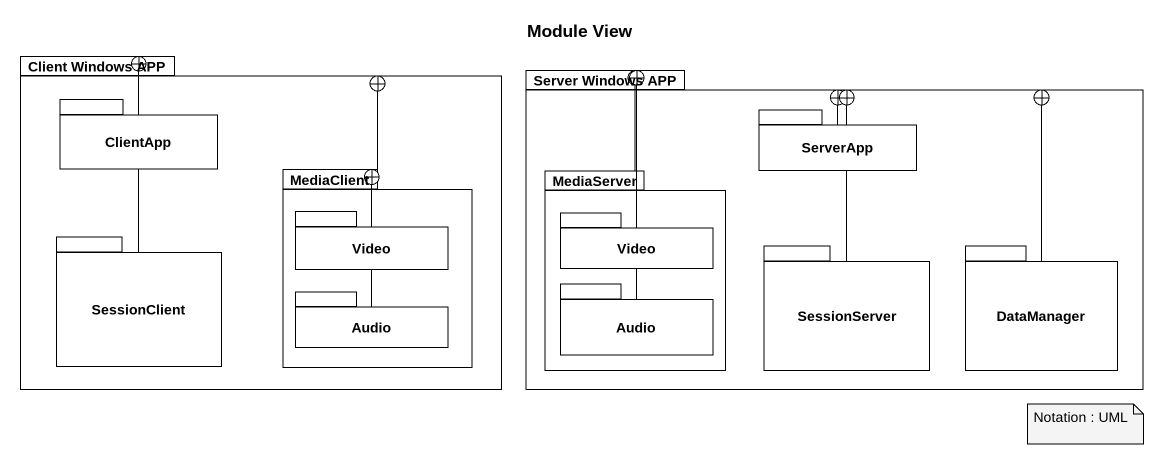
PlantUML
@startuml
title Module View
package "Client Windows APP" as Client_Windows_APP {
  package ClientApp {
  }
  package MediaClient {
    package Video {
    }
    package Audio {
    }
  }
  package SessionClient {
  }
}
package "Server Windows APP" as Server_Windows_APP {
  package ServerApp {
  }
  package MediaServer {
    package "Video" as Video_2 {
    }
    package "Audio" as Audio_2 {
    }
  }
  package SessionServer {
  }
  package DataManager {
  }
}
ClientApp --+ Client_Windows_APP
ServerApp --+ Server_Windows_APP
MediaClient -left-+ Client_Windows_APP
MediaServer -right-+ Server_Windows_APP
SessionClient -up-+ Client_Windows_APP
Video --+ MediaClient
Video_2 -right-+ Server_Windows_APP
SessionServer -up-+ Server_Windows_APP
DataManager -left-+ Server_Windows_APP
Audio -up-+ MediaClient
Audio_2 -right-+ Server_Windows_APP
note as N1
  Notation : UML
end note
@enduml
